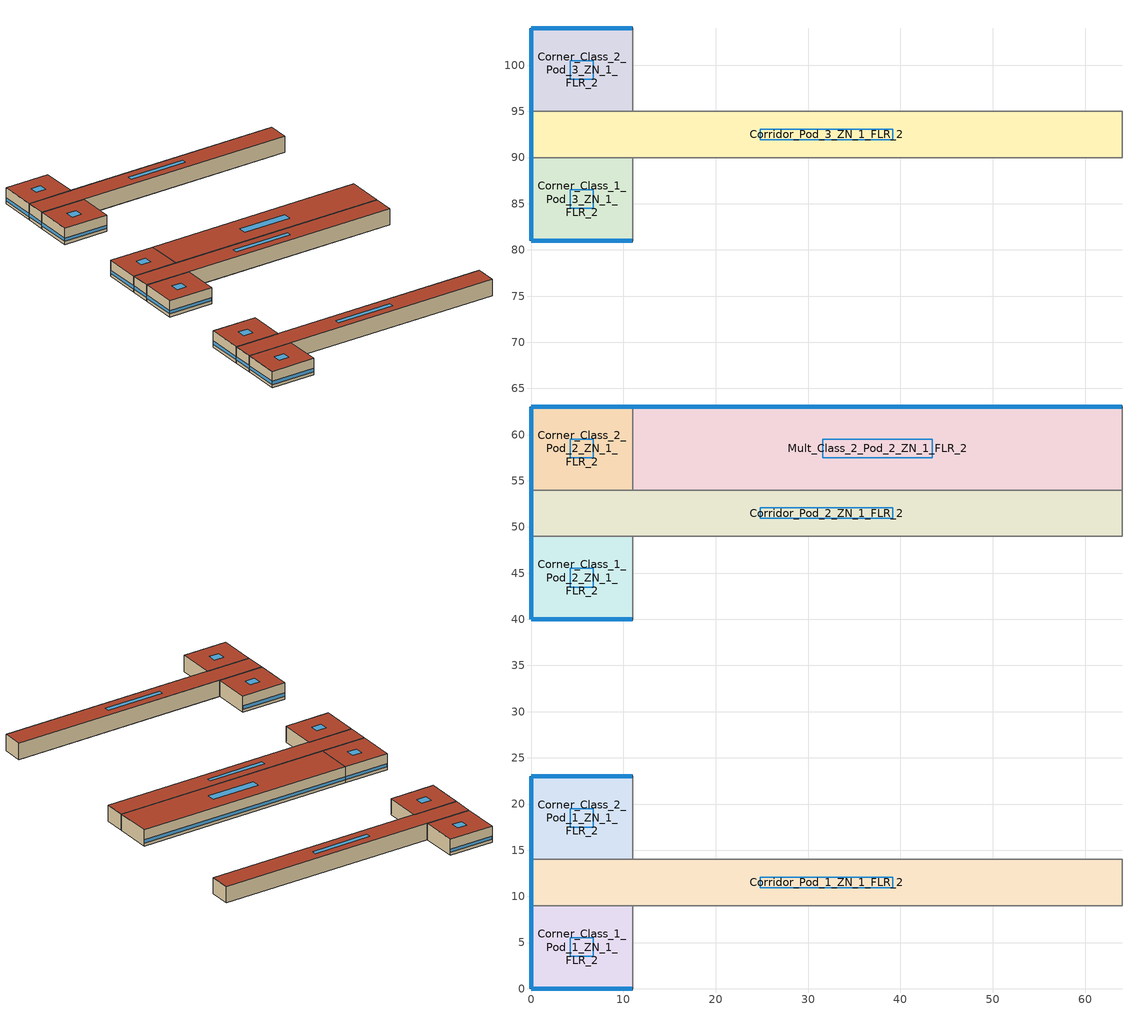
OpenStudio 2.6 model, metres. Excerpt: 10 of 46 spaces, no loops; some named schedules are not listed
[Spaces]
Corner_Class_2_Pod_3_ZN_1_FLR_2
 floor to Corner_Class_2_Pod_3_ZN_1_FLR_1: 11,104 11,95 0,95 0,104 z4
 wall outside: 11,104 0,104 0,95 z4:8
 wall to Corridor_Pod_3_ZN_1_FLR_2: 0,95 11,95 z4:8
 wall to Mult_Class_2_Pod_3_ZN_1_FLR_2: 11,95 11,104 z4:8
 window: 10.97,104 0.03,104 / 0,103.97 0,95.03 z4.76:5.57
 roof outside: 11,95 11,104 0,104 0,95 z8
 skylight: 6.73,98.49 6.73,100.51 4.27,100.51 4.27,98.49 z8
Corridor_Pod_1_ZN_1_FLR_2
 floor to Corridor_Pod_1_ZN_1_FLR_1: 64,14 64,9 0,9 0,14 z4
 wall outside: 0,14 0,9 z4:8
 wall to Corner_Class_1_Pod_1_ZN_1_FLR_2: 0,9 11,9 z4:8
 wall to Mult_Class_1_Pod_1_ZN_1_FLR_2: 11,9 64,9 z4:8
 wall to Corner_Class_2_Pod_1_ZN_1_FLR_2: 11,14 0,14 z4:8
 wall to Lobby_ZN_1_FLR_2: 64,9 64,14 z4:8
 wall to Mult_Class_2_Pod_1_ZN_1_FLR_2: 64,14 11,14 z4:8
 window: 0,13.97 0,9.03 z4.76:5.57
 roof outside: 64,9 64,14 0,14 0,9 z8
 skylight: 39.16,10.94 39.16,12.06 24.84,12.06 24.84,10.94 z8
Corner_Class_1_Pod_3_ZN_1_FLR_2
 floor to Corner_Class_1_Pod_3_ZN_1_FLR_1: 11,90 11,81 0,81 0,90 z4
 wall outside: 0,90 0,81 11,81 z4:8
 wall to Mult_Class_1_Pod_3_ZN_1_FLR_2: 11,81 11,90 z4:8
 wall to Corridor_Pod_3_ZN_1_FLR_2: 11,90 0,90 z4:8
 window: 0.03,81 10.97,81 / 0,89.97 0,81.03 z4.76:5.57
 roof outside: 11,81 11,90 0,90 0,81 z8
 skylight: 6.73,84.49 6.73,86.51 4.27,86.51 4.27,84.49 z8
Corner_Class_2_Pod_1_ZN_1_FLR_2
 floor to Corner_Class_2_Pod_1_ZN_1_FLR_1: 11,23 11,14 0,14 0,23 z4
 wall outside: 11,23 0,23 0,14 z4:8
 wall to Mult_Class_2_Pod_1_ZN_1_FLR_2: 11,14 11,23 z4:8
 window: 10.97,23 0.03,23 / 0,22.97 0,14.03 z4.76:5.57
 roof outside: 11,14 11,23 0,23 0,14 z8
 skylight: 6.73,17.49 6.73,19.51 4.27,19.51 4.27,17.49 z8
Mult_Class_2_Pod_2_ZN_1_FLR_2
 floor to Mult_Class_2_Pod_2_ZN_1_FLR_1: 64,63 64,54 11,54 11,63 z4
 wall outside: 64,63 11,63 z4:8
 wall to Corridor_Pod_2_ZN_1_FLR_2: 11,54 64,54 z4:8
 wall to Main_Corridor_ZN_1_FLR_2: 64,54 64,63 z4:8
 wall to Corner_Class_2_Pod_2_ZN_1_FLR_2: 11,63 11,54 z4:8
 window: 63.97,63 11.03,63 z4.76:5.56
 roof outside: 64,54 64,63 11,63 11,54 z8
 skylight: 43.43,57.49 43.43,59.51 31.57,59.51 31.57,57.49 z8
Corner_Class_1_Pod_1_ZN_1_FLR_2
 floor to Corner_Class_1_Pod_1_ZN_1_FLR_1: 11,9 11,0 0,0 0,9 z4
 wall outside: 0,9 0,0 11,0 z4:8
 wall to Mult_Class_1_Pod_1_ZN_1_FLR_2: 11,0 11,9 z4:8
 window: 0.03,0 10.97,0 / 0,8.97 0,0.03 z4.76:5.57
 roof outside: 11,0 11,9 0,9 0,0 z8
 skylight: 6.73,3.49 6.73,5.51 4.27,5.51 4.27,3.49 z8
Corridor_Pod_3_ZN_1_FLR_2
 floor to Corridor_Pod_3_ZN_1_FLR_1: 64,95 64,90 0,90 0,95 z4
 wall outside: 0,95 0,90 z4:8
 wall to Mult_Class_2_Pod_3_ZN_1_FLR_2: 64,95 11,95 z4:8
 wall to Bathrooms_ZN_1_FLR_2: 64,90 64,95 z4:8
 wall to Mult_Class_1_Pod_3_ZN_1_FLR_2: 11,90 64,90 z4:8
 window: 0,94.97 0,90.03 z4.76:5.57
 roof outside: 64,90 64,95 0,95 0,90 z8
 skylight: 39.16,91.94 39.16,93.06 24.84,93.06 24.84,91.94 z8
Corner_Class_1_Pod_2_ZN_1_FLR_2
 floor to Corner_Class_1_Pod_2_ZN_1_FLR_1: 11,49 11,40 0,40 0,49 z4
 wall outside: 0,49 0,40 11,40 z4:8
 wall to Corridor_Pod_2_ZN_1_FLR_2: 11,49 0,49 z4:8
 wall to Mult_Class_1_Pod_2_ZN_1_FLR_2: 11,40 11,49 z4:8
 window: 0.03,40 10.97,40 / 0,48.97 0,40.03 z4.76:5.57
 roof outside: 11,40 11,49 0,49 0,40 z8
 skylight: 6.73,43.49 6.73,45.51 4.27,45.51 4.27,43.49 z8
Corridor_Pod_2_ZN_1_FLR_2
 floor to Corridor_Pod_2_ZN_1_FLR_1: 64,54 64,49 0,49 0,54 z4
 wall outside: 0,54 0,49 z4:8
 wall to Mult_Class_1_Pod_2_ZN_1_FLR_2: 11,49 64,49 z4:8
 wall to Main_Corridor_ZN_1_FLR_2: 64,49 64,54 z4:8
 wall to Corner_Class_2_Pod_2_ZN_1_FLR_2: 11,54 0,54 z4:8
 window: 0,53.97 0,49.03 z4.76:5.57
 roof outside: 64,49 64,54 0,54 0,49 z8
 skylight: 39.16,50.94 39.16,52.06 24.84,52.06 24.84,50.94 z8
Corner_Class_2_Pod_2_ZN_1_FLR_2
 floor to Corner_Class_2_Pod_2_ZN_1_FLR_1: 11,63 11,54 0,54 0,63 z4
 wall outside: 11,63 0,63 0,54 z4:8
 window: 10.97,63 0.03,63 / 0,62.97 0,54.03 z4.76:5.57
 roof outside: 11,54 11,63 0,63 0,54 z8
 skylight: 6.73,57.49 6.73,59.51 4.27,59.51 4.27,57.49 z8
[Site]
Kuujjuaq AP_QC_CAN: Latitude {deg}=58.1; Longitude {deg}=-68.417; Time Zone {hr}=-5; Elevation {m}=39.9; Terrain=City
[Building]
SecondarySchool-CAN_QC_Kuujjuaq.AP.719060_CWEC2016.epw created: 2018-10-11 19:23:10 +0000: North Axis {deg}=0; Default Construction Set=BTAP-Mass at hdd = 8550.0; Standards Number of Stories=2; Standards Number of Above Ground Stories=2; Standards Building Type=SecondarySchool
[ClimateZones]
Climate Zone Institution Name 1=ASHRAE; Climate Zone Document Name 1=ANSI/ASHRAE Standard 169; Climate Zone Document Year 1=2006; Climate Zone Institution Name 2=CEC; Climate Zone Document Name 2=California Climate Zone Descriptions; Climate Zone Document Year 2=1995
[Site:WaterMainsTemperature]
Calculation Method=Correlation; Annual Average Outdoor Air Temperature {C}=-3.825; Maximum Difference In Monthly Average Outdoor Air Temperatures {deltaC}=36
[Site:GroundTemperature:BuildingSurface]
19.527, 19.502, 19.536, 19.598, 20.002, 21.64, 22.225, 22.375, 21.449, 20.121, 19.802, 19.633
[SizingPeriod:DesignDay] Barometric Pressure {Pa}=100847; Sky Clearness=0; Rain Indicator=0; Snow Indicator=0; Day of Month=21; Daylight Saving Time Indicator=0; Humidity Indicating Type=Wetbulb; Dry-Bulb Temperature Range Modifier Type=DefaultMultipliers
Name | Maximum Dry-Bulb Temperature {C} | Daily Dry-Bulb Temperature Range {deltaC} | Humidity Indicating Conditions at Maximum Dry-Bulb | Wind Speed {m/s} | Wind Direction {deg} | Month | Day Type | Solar Model Indicator | ASHRAE Taub | ASHRAE Taud
Kuujjuaq AP Ann Htg 99.6% Condns DB | -36.2 | 0 | -36.2 | 2.2 | 220 | 1 | WinterDesignDay | ASHRAEClearSky
Kuujjuaq AP Ann Clg .4% Condns DB=>MWB | 24.1 | 10.3 | 16.2 | 4 | 210 | 7 | SummerDesignDay | ASHRAETau | 0.364 | 2.418
[Material:NoMass] Roughness=Smooth; Thermal Absorptance=0.9; Solar Absorptance=0.7
Name | Thermal Resistance {m2-K/W} | Visible Absorptance
Typical Carpet Pad | 0.21648 | 0.8
Typical Insulation 1 | 6.78179 | 0.7
Typical Insulation 2 | 5.19354 | 0.7
Typical Insulation 3 | 7.04224 | 0.7
Typical Carpet Pad 2 | 2.57255 | 0.8
Typical Carpet Pad 3 | 4.69593 | 0.8
Typical Insulation 4 | 0.624982 | 0.7
Typical Insulation 5 | 0.625 | 0.7
[Material]
Name | Roughness | Thickness {m} | Conductivity {W/m-K} | Density {kg/m3} | Specific Heat {J/kg-K} | Thermal Absorptance | Solar Absorptance | Visible Absorptance
100mm Normalweight concrete floor | MediumSmooth | 0.1016 | 2.31 | 2322 | 832
G01 13mm gypsum board | Smooth | 0.0127 | 0.16 | 800 | 1090 | 0.9 | 0.7 | 0.5
G05 25mm wood | MediumSmooth | 0.0254 | 0.15 | 608 | 1630 | 0.9 | 0.5 | 0.5
4 in. Normalweight Concrete Floor | MediumRough | 0.1016 | 2.31 | 2322 | 832 | 0.9 | 0.7 | 0.7
1IN Stucco | Smooth | 0.0253 | 0.6918 | 1858 | 837 | 0.9 | 0.7 | 0.92
8IN CONCRETE HW RefBldg | Rough | 0.2032 | 1.311 | 2240 | 836.8 | 0.9 | 0.7 | 0.7
1/2IN Gypsum | Smooth | 0.0127 | 0.16 | 784.9 | 830 | 0.9 | 0.4 | 0.4
Metal Roof Surface; F08 Metal surface | Smooth | 0.0008 | 45.28 | 7824 | 500 | 0.9 | 0.7 | 0.7
6 in. Normalweight Concrete Floor | MediumRough | 0.1524 | 2.31 | 2322 | 832 | 0.9 | 0.7 | 0.7
[Construction]
BTAP-Int-Floor: 100mm Normalweight concrete floor, Typical Carpet Pad
BTAP-Int-Wall: G01 13mm gypsum board, G01 13mm gypsum board
BTAP-Int-Ceiling: Typical Carpet Pad, 100mm Normalweight concrete floor
BTAP-Ext-DaylightDiffuser: SimpleGlazing
BTAP-Int-Door: G05 25mm wood
BTAP-Ext-Floor-Mass:U-0.142: Typical Insulation 1, 4 in. Normalweight Concrete Floor, Typical Carpet Pad
BTAP-Ext-Wall-Mass:U-0.183: 1IN Stucco, 8IN CONCRETE HW RefBldg, Typical Insulation 2, 1/2IN Gypsum
BTAP-Ext-Roof-Metal:U-0.142: Metal Roof Surface, Typical Insulation 3
BTAP-Grnd-Floor-Mass:U-0.379: 6 in. Normalweight Concrete Floor, Typical Carpet Pad 2
BTAP-Grnd-Roof-Mass:U-0.21: 6 in. Normalweight Concrete Floor, Typical Carpet Pad 3
BTAP-Ext-Door:U-1.6: F08 Metal surface, Typical Insulation 4
BTAP-Ext-OverHeadDoor:U-1.6: Typical Insulation 5
BTAP-Ext-DaylightDiffuser:U=0.160 SHGC=0.600: SimpleGlazing:U=0.160 SHGC=0.600
[DefaultConstructionSet]
BTAP-Mass at hdd = 8550.0: Default Exterior Surface Constructions=BTAP-Mass at hdd = 8550.0; Default Interior Surface Constructions=Default Surface Constructions 2; Default Ground Contact Surface Constructions=BTAP-Mass at hdd = 8550.0 1; Default Exterior SubSurface Constructions=BTAP-Mass at hdd = 8550.0; Default Interior SubSurface Constructions=Default Sub Surface Constructions 2; Interior Partition Construction=BTAP-Int-Door
[DefaultSurfaceConstructions]
Name | Floor Construction | Wall Construction | Roof Ceiling Construction
Default Surface Constructions 2 | BTAP-Int-Floor | BTAP-Int-Wall | BTAP-Int-Ceiling
BTAP-Mass at hdd = 8550.0 | BTAP-Ext-Floor-Mass:U-0.142 | BTAP-Ext-Wall-Mass:U-0.183 | BTAP-Ext-Roof-Metal:U-0.142
BTAP-Mass at hdd = 8550.0 1 | BTAP-Grnd-Floor-Mass:U-0.379 | BTAP-Grnd-Roof-Mass:U-0.21 | BTAP-Grnd-Roof-Mass:U-0.21
[DefaultSubSurfaceConstructions]
Name | Fixed Window Construction | Operable Window Construction | Door Construction | Glass Door Construction | Overhead Door Construction | Skylight Construction | Tubular Daylight Dome Construction | Tubular Daylight Diffuser Construction
Default Sub Surface Constructions 2 | BTAP-Ext-DaylightDiffuser | BTAP-Ext-DaylightDiffuser | BTAP-Int-Door
BTAP-Mass at hdd = 8550.0 | BTAP-Ext-DaylightDiffuser:U=0.160 SHGC=0.600 | BTAP-Ext-DaylightDiffuser:U=0.160 SHGC=0.600 | BTAP-Ext-Door:U-1.6 | BTAP-Ext-DaylightDiffuser:U=0.160 SHGC=0.600 | BTAP-Ext-OverHeadDoor:U-1.6 | BTAP-Ext-DaylightDiffuser:U=0.160 SHGC=0.600 | BTAP-Ext-DaylightDiffuser:U=0.160 SHGC=0.600 | BTAP-Ext-DaylightDiffuser:U=0.160 SHGC=0.600
[WindowMaterial:SimpleGlazingSystem] Solar Heat Gain Coefficient=0.6; Visible Transmittance=0.21
Name | U-Factor {W/m2-K}
SimpleGlazing | 2.2
SimpleGlazing:U=0.160 SHGC=0.600 | 1.6
[Space] Building Story=Building Story 2; Part of Total Floor Area=Yes
Name | Space Type | Thermal Zone
Corner_Class_2_Pod_3_ZN_1_FLR_2 | Space Function Classroom/lecture/training | Sp-Corner_Class_2_Pod_3_ZN_1_FLR_2 Sys-3 Flr-2 Sch-D HPlcmt-north ZN
Corridor_Pod_1_ZN_1_FLR_2 | Space Function Corr. >= 2.4m wide-sch-D | Sp-Corridor_Pod_1_ZN_1_FLR_2 Sys-3 Flr-2 Sch-D HPlcmt-west ZN
Corner_Class_1_Pod_3_ZN_1_FLR_2 | Space Function Classroom/lecture/training | Sp-Corner_Class_1_Pod_3_ZN_1_FLR_2 Sys-3 Flr-2 Sch-D HPlcmt-south ZN
Corner_Class_2_Pod_1_ZN_1_FLR_2 | Space Function Classroom/lecture/training | Sp-Corner_Class_2_Pod_1_ZN_1_FLR_2 Sys-3 Flr-2 Sch-D HPlcmt-north ZN
Corridor_Pod_2_ZN_1_FLR_2 | Space Function Corr. >= 2.4m wide-sch-D | Sp-Corridor_Pod_2_ZN_1_FLR_2 Sys-3 Flr-2 Sch-D HPlcmt-west ZN
Mult_Class_2_Pod_2_ZN_1_FLR_2 | Space Function Classroom/lecture/training | Sp-Mult_Class_2_Pod_2_ZN_1_FLR_2 Sys-3 Flr-2 Sch-D HPlcmt-north ZN
Corner_Class_1_Pod_1_ZN_1_FLR_2 | Space Function Classroom/lecture/training | Sp-Corner_Class_1_Pod_1_ZN_1_FLR_2 Sys-3 Flr-2 Sch-D HPlcmt-south ZN
Corridor_Pod_3_ZN_1_FLR_2 | Space Function Corr. >= 2.4m wide-sch-D | Sp-Corridor_Pod_3_ZN_1_FLR_2 Sys-3 Flr-2 Sch-D HPlcmt-west ZN
Corner_Class_1_Pod_2_ZN_1_FLR_2 | Space Function Classroom/lecture/training | Sp-Corner_Class_1_Pod_2_ZN_1_FLR_2 Sys-3 Flr-2 Sch-D HPlcmt-south ZN
Corner_Class_2_Pod_2_ZN_1_FLR_2 | Space Function Classroom/lecture/training | Sp-Corner_Class_2_Pod_2_ZN_1_FLR_2 Sys-3 Flr-2 Sch-D HPlcmt-north ZN
[BuildingStory]
Building Story 2: Nominal Z Coordinate {m}=4
[SpaceType] Standards Building Type=Space Function
Name | Default Schedule Set | Design Specification Outdoor Air Object | Standards Space Type
Space Function Classroom/lecture/training | Space Function Classroom/lecture/training Schedule Set | Space Function Classroom/lecture/training Ventilation | Classroom/lecture/training
Space Function Corr. >= 2.4m wide-sch-D | Space Function Corr. >= 2.4m wide-sch-D Schedule Set | Space Function Corr. >= 2.4m wide-sch-D Ventilation | Corr. >= 2.4m wide-sch-D
[People:Definition] Number of People Calculation Method=People/Area; Fraction Radiant=0.3
Name | People per Space Floor Area {person/m2}
Space Function Classroom/lecture/training People Definition | 0.133365
Space Function Corr. >= 2.4m wide-sch-D People Definition | 0.0100104
[People] Work Efficiency Schedule=Work Efficiency Schedule; Clothing Insulation Schedule=Clothing Schedule; Air Velocity Schedule=Air Velocity Schedule; Multiplier=1
Name | People Definition | Space or SpaceType
Space Function Classroom/lecture/training People | Space Function Classroom/lecture/training People Definition | Space Function Classroom/lecture/training
Space Function Corr. >= 2.4m wide-sch-D People | Space Function Corr. >= 2.4m wide-sch-D People Definition | Space Function Corr. >= 2.4m wide-sch-D
[Lights:Definition] Design Level Calculation Method=Watts/Area; Fraction Radiant=0.5; Fraction Visible=0.2
Name | Watts per Space Floor Area {W/m2}
Space Function Classroom/lecture/training Lights Definition | 11.9699
Space Function Corr. >= 2.4m wide-sch-D Lights Definition | 7.09994
[Lights] Fraction Replaceable=1
Name | Lights Definition | Space or SpaceType
Space Function Classroom/lecture/training Lights | Space Function Classroom/lecture/training Lights Definition | Space Function Classroom/lecture/training
Space Function Corr. >= 2.4m wide-sch-D Lights | Space Function Corr. >= 2.4m wide-sch-D Lights Definition | Space Function Corr. >= 2.4m wide-sch-D
[ElectricEquipment:Definition]
Space Function Classroom/lecture/training Elec Equip Definition: Design Level Calculation Method=Watts/Area; Watts per Space Floor Area {W/m2}=4.99996; Fraction Radiant=0.5
[ElectricEquipment]
Space Function Classroom/lecture/training Elec Equip: Electric Equipment Definition=Space Function Classroom/lecture/training Elec Equip Definition; Space or SpaceType=Space Function Classroom/lecture/training
[DesignSpecification:OutdoorAir] Outdoor Air Method=Sum; Outdoor Air Flow per Person {m3/s-person}=0; Outdoor Air Flow Rate {m3/s}=0; Outdoor Air Flow Air Changes per Hour {1/hr}=0
Name | Outdoor Air Flow per Floor Area {m3/s-m2}
Space Function Classroom/lecture/training Ventilation | 0.00278384
Space Function Corr. >= 2.4m wide-sch-D Ventilation | 0.0003048
[DefaultScheduleSet] Number of People Schedule=NECB-D-Occupancy; People Activity Level Schedule=NECB-Activity; Lighting Schedule=NECB-D-Lighting; Electric Equipment Schedule=NECB-D-Electric-Equipment; Infiltration Schedule=Always On
Space Function Classroom/lecture/training Schedule Set; Space Function Corr. >= 2.4m wide-sch-D Schedule Set
[ThermostatSetpoint:DualSetpoint] Heating Setpoint Temperature Schedule=NECB-D-Thermostat Setpoint-Heating; Cooling Setpoint Temperature Schedule=NECB-D-Thermostat Setpoint-Cooling
Space Function Classroom/lecture/training Thermostat 37; Space Function Classroom/lecture/training Thermostat 38; Space Function Classroom/lecture/training Thermostat 39; Space Function Classroom/lecture/training Thermostat 41; Space Function Corr. >= 2.4m wide-sch-D Thermostat 13; Space Function Corr. >= 2.4m wide-sch-D Thermostat 14; Space Function Corr. >= 2.4m wide-sch-D Thermostat 15; Space Function Classroom/lecture/training Thermostat 43; Space Function Classroom/lecture/training Thermostat 44; Space Function Classroom/lecture/training Thermostat 45
[SpaceInfiltration:DesignFlowRate] Schedule=Always On Discrete; Design Flow Rate Calculation Method=Flow/ExteriorArea; Flow per Exterior Surface Area {m3/s-m2}=0.00025; Constant Term Coefficient=0; Temperature Term Coefficient=0; Velocity Term Coefficient=0.224; Velocity Squared Term Coefficient=0
Name | Space or SpaceType
Corner_Class_1_Pod_1_ZN_1_FLR_2 Infiltration | Corner_Class_1_Pod_1_ZN_1_FLR_2
Corner_Class_1_Pod_2_ZN_1_FLR_2 Infiltration | Corner_Class_1_Pod_2_ZN_1_FLR_2
Corner_Class_1_Pod_3_ZN_1_FLR_2 Infiltration | Corner_Class_1_Pod_3_ZN_1_FLR_2
Corner_Class_2_Pod_1_ZN_1_FLR_2 Infiltration | Corner_Class_2_Pod_1_ZN_1_FLR_2
Corner_Class_2_Pod_2_ZN_1_FLR_2 Infiltration | Corner_Class_2_Pod_2_ZN_1_FLR_2
Corner_Class_2_Pod_3_ZN_1_FLR_2 Infiltration | Corner_Class_2_Pod_3_ZN_1_FLR_2
Corridor_Pod_1_ZN_1_FLR_2 Infiltration | Corridor_Pod_1_ZN_1_FLR_2
Corridor_Pod_2_ZN_1_FLR_2 Infiltration | Corridor_Pod_2_ZN_1_FLR_2
Corridor_Pod_3_ZN_1_FLR_2 Infiltration | Corridor_Pod_3_ZN_1_FLR_2
Mult_Class_2_Pod_2_ZN_1_FLR_2 Infiltration | Mult_Class_2_Pod_2_ZN_1_FLR_2
[ThermalZone] Use Ideal Air Loads=No
Name | Thermostat
Sp-Corner_Class_2_Pod_1_ZN_1_FLR_2 Sys-3 Flr-2 Sch-D HPlcmt-north ZN | Space Function Classroom/lecture/training Thermostat 37
Sp-Corner_Class_2_Pod_2_ZN_1_FLR_2 Sys-3 Flr-2 Sch-D HPlcmt-north ZN | Space Function Classroom/lecture/training Thermostat 38
Sp-Corner_Class_2_Pod_3_ZN_1_FLR_2 Sys-3 Flr-2 Sch-D HPlcmt-north ZN | Space Function Classroom/lecture/training Thermostat 39
Sp-Mult_Class_2_Pod_2_ZN_1_FLR_2 Sys-3 Flr-2 Sch-D HPlcmt-north ZN | Space Function Classroom/lecture/training Thermostat 41
Sp-Corridor_Pod_1_ZN_1_FLR_2 Sys-3 Flr-2 Sch-D HPlcmt-west ZN | Space Function Corr. >= 2.4m wide-sch-D Thermostat 13
Sp-Corridor_Pod_2_ZN_1_FLR_2 Sys-3 Flr-2 Sch-D HPlcmt-west ZN | Space Function Corr. >= 2.4m wide-sch-D Thermostat 14
Sp-Corridor_Pod_3_ZN_1_FLR_2 Sys-3 Flr-2 Sch-D HPlcmt-west ZN | Space Function Corr. >= 2.4m wide-sch-D Thermostat 15
Sp-Corner_Class_1_Pod_1_ZN_1_FLR_2 Sys-3 Flr-2 Sch-D HPlcmt-south ZN | Space Function Classroom/lecture/training Thermostat 43
Sp-Corner_Class_1_Pod_2_ZN_1_FLR_2 Sys-3 Flr-2 Sch-D HPlcmt-south ZN | Space Function Classroom/lecture/training Thermostat 44
Sp-Corner_Class_1_Pod_3_ZN_1_FLR_2 Sys-3 Flr-2 Sch-D HPlcmt-south ZN | Space Function Classroom/lecture/training Thermostat 45
[AvailabilityManager:NightCycle] Control Type=CycleOnAny; Thermostat Tolerance {deltaC}=1; Cycling Run Time {s}=3600
Availability Manager Night Cycle 37; Availability Manager Night Cycle 38; Availability Manager Night Cycle 39; Availability Manager Night Cycle 40; Availability Manager Night Cycle 41; Availability Manager Night Cycle 42
[Schedule:Ruleset]
Clothing Schedule: Default Day Schedule=Clothing Schedule Default Winter Clothes
Air Velocity Schedule: Default Day Schedule=Air Velocity Schedule Default
Work Efficiency Schedule: Default Day Schedule=Work Efficiency Schedule Default
NECB-Activity: Default Day Schedule=NECB-Activity Default; Summer Design Day Schedule=NECB-Activity Summer Design Day; Winter Design Day Schedule=NECB-Activity Winter Design Day
Always On: Default Day Schedule=Always On Default
NECB-D-Occupancy: Default Day Schedule=NECB-D-Occupancy Default
NECB-D-Lighting: Default Day Schedule=NECB-D-Lighting Default
NECB-D-Electric-Equipment: Default Day Schedule=NECB-D-Electric-Equipment Default
NECB-D-Thermostat Setpoint-Heating: Default Day Schedule=NECB-D-Thermostat Setpoint-Heating Default
NECB-D-Thermostat Setpoint-Cooling: Default Day Schedule=NECB-D-Thermostat Setpoint-Cooling Default
[Schedule:Day]
NECB-Activity Default; NECB-Activity Winter Design Day; NECB-Activity Summer Design Day: 24, 0, 130
NECB-D-Occupancy Default: 8, 0, 0, 9, 0, 0.1, 12, 0, 0.9, 16, 0, 0.8, 17, 0, 0.5, 18, 0, 0.2, 19, 0, 0.1, 22, 0, 0.3, 23, 0, 0.1, 24, 0, 0
NECB-D-Lighting Default: 8, 0, 0.05, 9, 0, 0.3, 16, 0, 0.9, 17, 0, 0.7, 19, 0, 0.5, 22, 0, 0.7, 23, 0, 0.3, 24, 0, 0.05
NECB-D-Thermostat Setpoint-Heating Default: 7, 0, 18, 8, 0, 20, 23, 0, 22, 24, 0, 18
NECB-D-Thermostat Setpoint-Cooling Default: 7, 0, 35, 23, 0, 24, 24, 0, 35
[Schedule:Rule] Date Specification Type=DateRange; Start Month=1; Start Day=1; End Month=12; End Day=31
Name | Schedule Ruleset | Rule Order | Day Schedule | Apply Monday | Apply Tuesday | Apply Wednesday | Apply Thursday | Apply Friday | Apply Saturday | Apply Sunday
Schedule Rule 17 | NECB-D-Occupancy | 2 | NECB-D-Occupancy Default|Wkdy Day | Yes | Yes | Yes | Yes | Yes
Schedule Rule 18 | NECB-D-Occupancy | 1 | NECB-D-Occupancy Sat Day |  |  |  |  |  | Yes
Schedule Rule 19 | NECB-D-Occupancy | 0 | NECB-D-Occupancy Sun|Hol Day |  |  |  |  |  |  | Yes
Schedule Rule 26 | NECB-D-Thermostat Setpoint-Heating | 2 | NECB-D-Thermostat Setpoint-Heating Default|Wkdy Day | Yes | Yes | Yes | Yes | Yes
Schedule Rule 27 | NECB-D-Thermostat Setpoint-Heating | 1 | NECB-D-Thermostat Setpoint-Heating Sat Day |  |  |  |  |  | Yes
Schedule Rule 28 | NECB-D-Thermostat Setpoint-Heating | 0 | NECB-D-Thermostat Setpoint-Heating Sun|Hol Day |  |  |  |  |  |  | Yes
Schedule Rule 29 | NECB-D-Thermostat Setpoint-Cooling | 2 | NECB-D-Thermostat Setpoint-Cooling Default|Wkdy Day | Yes | Yes | Yes | Yes | Yes
Schedule Rule 30 | NECB-D-Thermostat Setpoint-Cooling | 1 | NECB-D-Thermostat Setpoint-Cooling Sat Day |  |  |  |  |  | Yes
Schedule Rule 31 | NECB-D-Thermostat Setpoint-Cooling | 0 | NECB-D-Thermostat Setpoint-Cooling Sun|Hol Day |  |  |  |  |  |  | Yes
[Schedule:Constant]
Always On Discrete: Value=1
